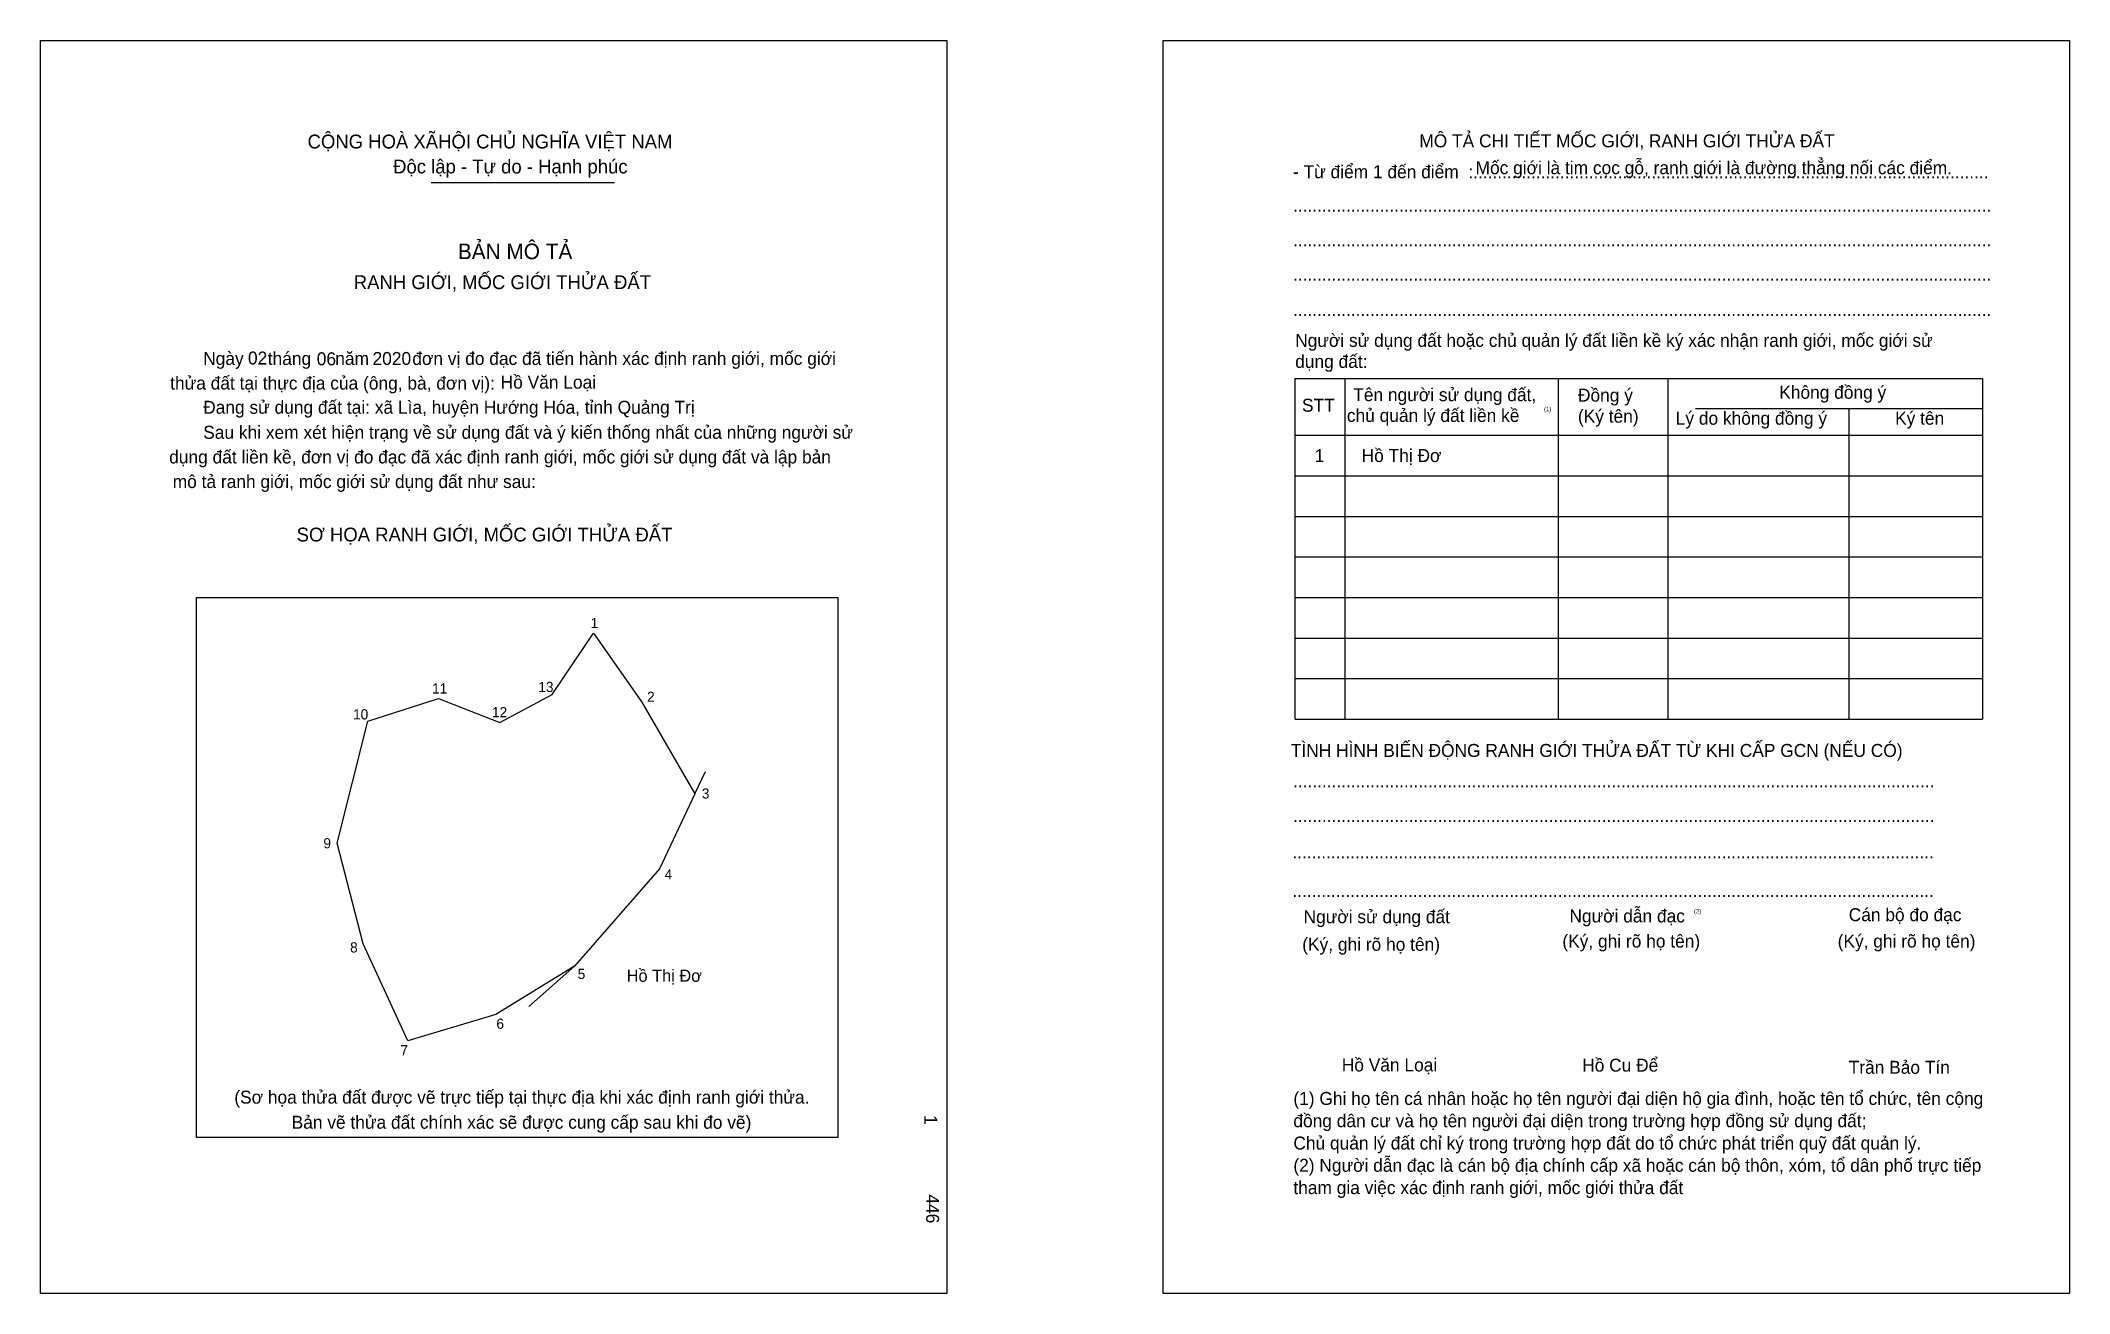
# Model space of a CAD drawing. Extents: x 546360 to 546818, y 1823665 to 1823947.
import ezdxf

# ---------------------------------------------------------------- set-up
doc = ezdxf.new("R2010")
doc.units = 0
for name, color, linetype in [('bmtKhungInTrang1', 7, 'Continuous'), ('bmtKhungInTrang2', 7, 'Continuous'), ('bmtNoiDung', 7, 'Continuous'), ('bmtTemplate', 7, 'Continuous'), ('CanhThua', 7, 'Continuous'), ('RauThua', 7, 'Continuous'), ('SoHieuDinhThua', 7, 'Continuous'), ('TenChuLanCan', 7, 'Continuous')]:
    doc.layers.add(name, color=color, linetype=linetype)

msp = doc.modelspace()

# ---------------------------------------------------------------- linework, layer by layer
at = {"layer": 'bmtKhungInTrang1'}
msp.add_lwpolyline([(546360.19, 1823947.41), (546564.58, 1823947.41), (546564.58, 1823664.72), (546360.19, 1823664.72)], close=True, dxfattribs=at)
at = {"layer": 'bmtKhungInTrang2'}
msp.add_lwpolyline([(546613.32, 1823947.41), (546817.7, 1823947.41), (546817.7, 1823664.72), (546613.32, 1823664.72)], close=True, dxfattribs=at)
at = {"layer": 'bmtTemplate'}
for p, q in [((546448.27, 1823915.38), (546489.6, 1823915.38)), ((546654.32, 1823871.17), (546654.32, 1823794.32)), ((546702.4, 1823871.17), (546702.4, 1823794.32)), ((546727.13, 1823871.26), (546727.13, 1823794.32)), ((546798.13, 1823871.17), (546798.13, 1823794.32)), ((546733.41, 1823864.4), (546798.13, 1823864.4)), ((546643.11, 1823858.36), (546798.13, 1823858.36)), ((546643.11, 1823849.21), (546798.13, 1823849.21)), ((546643.11, 1823840.06), (546798.13, 1823840.06)), ((546643.11, 1823830.91), (546798.13, 1823830.91)), ((546643.11, 1823821.76), (546798.13, 1823821.76)), ((546643.11, 1823812.61), (546798.13, 1823812.61)), ((546643.11, 1823803.47), (546798.13, 1823803.47)), ((546643.11, 1823794.32), (546798.13, 1823794.32))]:
    msp.add_line(p, q, dxfattribs=at)
for points in [[(546643.01, 1823871.17), (546798.13, 1823871.17)], [(546643.01, 1823871.17), (546643.01, 1823794.32)], [(546767.96, 1823864.31), (546767.96, 1823794.32)]]:
    msp.add_lwpolyline(points, dxfattribs=at)
msp.add_lwpolyline([(546395.35, 1823699.93), (546395.35, 1823821.75), (546539.97, 1823821.75), (546539.97, 1823699.93)], close=True, dxfattribs=at)
at = {"layer": 'CanhThua'}
for p, q in [((546475.53, 1823799.86), (546484.89, 1823813.7)), ((546484.89, 1823813.7), (546495.78, 1823798.12)), ((546433.98, 1823793.82), (546449.91, 1823798.93)), ((546449.91, 1823798.93), (546463.75, 1823793.58)), ((546463.75, 1823793.58), (546475.53, 1823799.86)), ((546495.78, 1823798.12), (546507.72, 1823777.44)), ((546427.06, 1823766.3), (546433.98, 1823793.82)), ((546507.72, 1823777.44), (546499.77, 1823760.55)), ((546432.91, 1823743.58), (546427.06, 1823766.3)), ((546499.77, 1823760.55), (546480.56, 1823738.57)), ((546443.04, 1823721.7), (546432.91, 1823743.58)), ((546480.56, 1823738.57), (546462.82, 1823727.69)), ((546462.82, 1823727.69), (546443.04, 1823721.7))]:
    msp.add_line(p, q, dxfattribs=at)
at = {"layer": 'RauThua'}
for p, q in [((546507.72, 1823777.44), (546510.11, 1823782.51)), ((546470.29, 1823729.45), (546480.56, 1823738.57))]:
    msp.add_line(p, q, dxfattribs=at)

# ---------------------------------------------------------------- texts
at = {"layer": 'bmtNoiDung'}
for s, height, p in [('02', 2.924, (546406.96, 1823874.32)), ('06', 2.924, (546422.47, 1823874.15)), ('2020', 2.924, (546435.05, 1823874.22)), ('Hồ Văn Loại', 2.9244, (546463.94, 1823868.88)), ('Hồ Thị Đơ ', 2.924, (546658.09, 1823852.32)), ('1', 2.92, (546647.51, 1823852.32)), ('Hồ Văn Loại', 2.9244, (546653.61, 1823714.82))]:
    msp.add_text(s, height=height, dxfattribs=at).set_placement(p)
for s, height, p in [('1', 2.92, (546559.49, 1823704.96)), ('446', 2.924, (546559.9, 1823687.07))]:
    msp.add_text(s, height=height, rotation=270, dxfattribs=at).set_placement(p)
at = {"layer": 'bmtTemplate'}
for s, height, p in [('CỘNG HOÀ XÃHỘI CHỦ NGHĨA VIỆT NAM', 3.1193, (546420.4, 1823923.07)), ('MÔ TẢ CHI TIẾT MỐC GIỚI, RANH GIỚI THỬA ĐẤT', 2.9233, (546671.1, 1823923.32)), ('Độc lập - Tự do - Hạnh phúc', 3.1193, (546439.69, 1823917.43)), ('- Từ điểm 1 đến điểm  :...........................................................................................................', 2.92327, (546642.61, 1823916.35)), ('Mốc giới là tim cọc gỗ, ranh giới là đường thẳng nối các điểm.', 2.9233, (546683.79, 1823917.26)), ('.................................................................................................................................................', 2.92327, (546642.61, 1823908.77)), ('BẢN MÔ TẢ', 3.509, (546454.29, 1823898.09)), ('.................................................................................................................................................', 2.92327, (546642.61, 1823900.99)), ('RANH GIỚI, MỐC GIỚI THỬA ĐẤT', 3.1193, (546430.82, 1823891.33)), ('.................................................................................................................................................', 2.92327, (546642.61, 1823893.22)), ('.................................................................................................................................................', 2.92327, (546642.61, 1823885.26)), ('Người sử dụng đất hoặc chủ quản lý đất liền kề ký xác nhận ranh giới, mốc giới sử', 2.9233, (546643.11, 1823878.3)), ('Ngày     tháng     năm         đơn vị đo đạc đã tiến hành xác định ranh giới, mốc giới ', 2.9244, (546396.86, 1823874.22)), ('dụng đất:', 2.923, (546643.11, 1823873.55)), ('thửa đất tại thực địa của (ông, bà, đơn vị):', 2.9244, (546389.41, 1823868.67)), ('Tên người sử dụng đất,', 2.9233, (546656.2, 1823866.05)), ('Không đồng ý', 2.9233, (546752.26, 1823866.59)), ('Đang sử dụng đất tại: xã Lìa, huyện Hướng Hóa, tỉnh Quảng Trị', 2.9244, (546396.86, 1823863.21)), ('STT', 2.923, (546644.64, 1823863.67)), ('(1)', 0.975, (546699.23, 1823863.77)), ('Đồng ý', 2.923, (546706.87, 1823865.95)), ('Sau khi xem xét hiện trạng về sử dụng đất và ý kiến thống nhất của những người sử ', 2.9244, (546396.86, 1823857.56)), ('chủ quản lý đất liền kề', 2.9233, (546654.77, 1823861.37)), ('(Ký tên)', 2.923, (546706.87, 1823861.2)), ('Lý do không đồng ý', 2.9233, (546728.92, 1823860.74)), ('Ký tên', 2.923, (546778.39, 1823860.74)), ('dụng đất liền kề, đơn vị đo đạc đã xác định ranh giới, mốc giới sử dụng đất và lập bản', 2.9244, (546389.19, 1823852)), ('mô tả ranh giới, mốc giới sử dụng đất như sau:', 2.9244, (546389.99, 1823846.45)), ('SƠ HỌA RANH GIỚI, MỐC GIỚI THỬA ĐẤT', 3.1193, (546417.93, 1823834.39)), ('TÌNH HÌNH BIẾN ĐỘNG RANH GIỚI THỬA ĐẤT TỪ KHI CẤP GCN (NẾU CÓ)', 2.9233, (546642.12, 1823785.78)), ('.....................................................................................................................................', 2.92765, (546642.61, 1823778.91)), ('.....................................................................................................................................', 2.92765, (546642.61, 1823771.13)), ('.....................................................................................................................................', 2.92765, (546642.46, 1823762.89)), ('.....................................................................................................................................', 2.92765, (546642.46, 1823754.2)), ('Người sử dụng đất', 2.9233, (546645, 1823748.26)), ('Người dẫn đạc', 2.9233, (546704.95, 1823748.44)), ('(2)', 0.975, (546733.03, 1823750.46)), ('Cán bộ đo đạc', 2.9233, (546767.93, 1823748.72)), ('(Ký, ghi rõ họ tên)', 2.9233, (546703.36, 1823742.77)), ('(Ký, ghi rõ họ tên)', 2.9233, (546765.44, 1823742.77)), ('(Ký, ghi rõ họ tên)', 2.9233, (546644.7, 1823742.04)), ('Hồ Cu Để', 2.923, (546707.83, 1823714.77)), ('Trần Bảo Tín', 2.9233, (546767.93, 1823714.29)), ('(Sơ họa thửa đất được vẽ trực tiếp tại thực địa khi xác định ranh giới thửa.', 2.9244, (546403.88, 1823707.55)), ('(1) Ghi họ tên cá nhân hoặc họ tên người đại diện hộ gia đình, hoặc tên tổ chức, tên cộng', 2.9233, (546642.7, 1823707.26)), ('Bản vẽ thửa đất chính xác sẽ được cung cấp sau khi đo vẽ)', 2.9244, (546416.81, 1823701.89)), ('đồng dân cư và họ tên người đại diện trong trường hợp đồng sử dụng đất;', 2.9233, (546642.7, 1823702.23)), ('Chủ quản lý đất chỉ ký trong trường hợp đất do tổ chức phát triển quỹ đất quản lý.', 2.9233, (546642.7, 1823697.2)), ('(2) Người dẫn đạc là cán bộ địa chính cấp xã hoặc cán bộ thôn, xóm, tổ dân phố trực tiếp', 2.9233, (546642.7, 1823692.17)), ('tham gia việc xác định ranh giới, mốc giới thửa đất', 2.9233, (546642.7, 1823687.14))]:
    msp.add_text(s, height=height, dxfattribs=at).set_placement(p)
at = {"layer": 'SoHieuDinhThua'}
for s, p in [('1', (546484.23, 1823814.85)), ('11', (546448.48, 1823800.07)), ('13', (546472.43, 1823800.42)), ('10', (546430.66, 1823794.24)), ('12', (546461.99, 1823794.73)), ('2', (546496.95, 1823798.21)), ('3', (546509.31, 1823776.38)), ('9', (546423.98, 1823765.15)), ('4', (546500.91, 1823758.14)), ('8', (546429.99, 1823741.66)), ('5', (546481.31, 1823735.67)), ('6', (546462.98, 1823724.44)), ('7', (546441.33, 1823718.45))]:
    msp.add_text(s, height=2.3, dxfattribs=at).set_placement(p)
at = {"layer": 'TenChuLanCan'}
msp.add_text('Hồ Thị Đơ', height=2.76, dxfattribs=at).set_placement((546492.35, 1823735.04))

doc.saveas('drawing.dxf')
